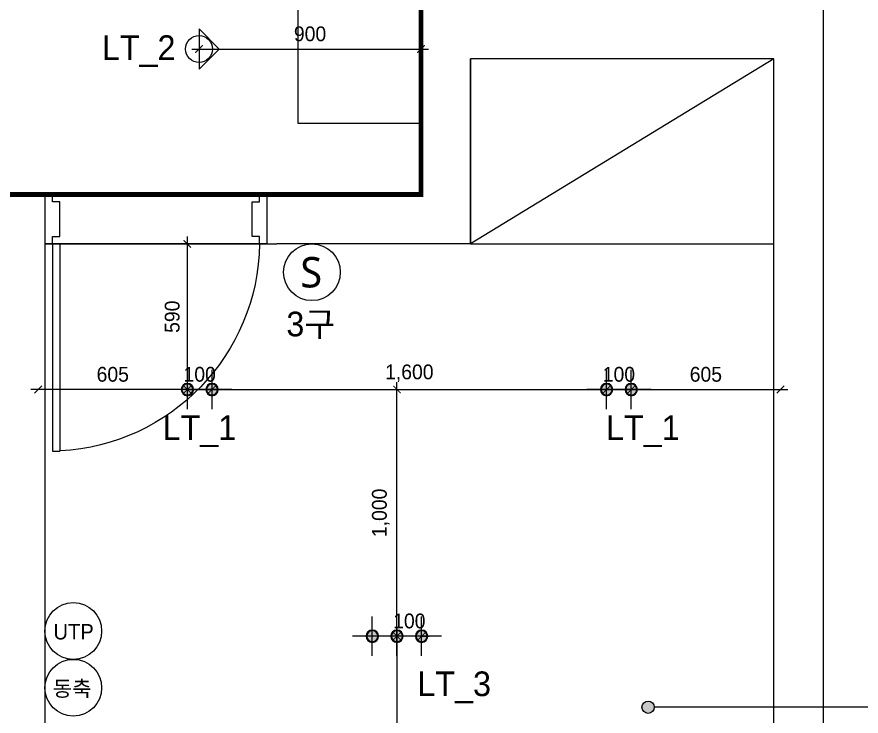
# Model space of a CAD drawing. Header units: millimetres. Extents: x 359270 to 411470, y 57550 to 89768.
# Drawn here: x 402142 to 405566, y 64676 to 67510 of the extents above; entities that cross this region are included whole.
import ezdxf

# ---------------------------------------------------------------- set-up
doc = ezdxf.new("R2010")
doc.units = ezdxf.units.MM
doc.header["$LTSCALE"] = 100
doc.header["$PDMODE"] = 3
doc.linetypes.add('HID', pattern=[2.3, 1.5, -0.8])
doc.layers.get('DEFPOINTS').update_dxf_attribs({"color": 248})
for name, color, linetype in [('0-ELC TEXT', 7, 'Continuous'), ('04_FUR', 6, 'Continuous'), ('06-LIGHT', 4, 'Continuous'), ('07-DIM WAL', 5, 'Continuous'), ('C-WALL1', 2, 'Continuous'), ('CEIL-DOOR', 6, 'Continuous'), ('RC-LIGHT', 7, 'Continuous'), ('도면층4', 4, 'Continuous'), ('도면층5', 5, 'Continuous'), ('설비', 140, 'Continuous')]:
    doc.layers.add(name, color=color, linetype=linetype)
doc.styles.add('HY 울릉도 L', font='')
doc.styles.add('코레일둥고', font='Korail_Round_Gothic_Medium.ttf')
doc.styles.get('HY 울릉도 L').set_extended_font_data('HY울릉도L')
doc.dimstyles.new('30', dxfattribs={"dimscale": 30, "dimtxt": 2, "dimasz": 1, "dimexe": 1, "dimexo": 1, "dimgap": 1, "dimtad": 1, "dimdec": 0, "dimrnd": 0.05, "dimdsep": 46, "dimlunit": 6, "dimtxsty": 'HY 울릉도 L', "dimblk": 'ARCHTICK', "dimcen": 2.5, "dimdle": 1, "dimclrd": 133, "dimclre": 133, "dimclrt": 30, "dimadec": 0, "dimazin": 0, "dimtfac": 1, "dimtdec": 0, "dimtix": 1, "dimtmove": 2, "dimatfit": 3, "dimldrblk": 'ARCHTICK', "dimfxl": 1, "dimlwd": -1, "dimlwe": -1, "dimarcsym": 0})

# ---------------------------------------------------------------- blocks, each defined once
blk = doc.blocks.new('door')
at = {"layer": '도면층4'}
for p, q in [((30, 1040), (60, 1040)), ((30, 200), (30, 1040)), ((60, 200), (60, 1040)), ((900, 200), (0, 200)), ((30, 200), (60, 200)), ((0, 0), (900, 0))]:
    blk.add_line(p, q, dxfattribs=at)
for points in [[(0, 200), (30, 200), (30, 170), (60, 170), (60, 30), (30, 30), (30, 0), (0, 0), (0, 200)], [(900, 200), (870, 200), (870, 170), (840, 170), (840, 30), (870, 30), (870, 0), (900, 0), (900, 200)]]:
    blk.add_lwpolyline(points, dxfattribs=at)
at = {"layer": '도면층5'}
blk.add_arc((17.6, 188), 852.5, 0.804, 86.9832, dxfattribs=at)
blk = doc.blocks.new('FLLROP')
at = {"layer": 'C-WALL1'}
for p, q in [((379611, 70079.5), (379611, 62130)), ((377981, 66790), (377981, 67970)), ((378181, 66590), (378181, 67340)), ((379411, 67340), (378181, 67340)), ((379411, 62322), (379411, 67340)), ((376256, 66790), (376456, 66790)), ((376456, 66790), (376456, 66590)), ((376456, 66790), (377396, 66790)), ((377396, 66790), (377981, 66790)), ((376456, 66590), (377396, 66590)), ((376456, 66590), (376456, 62322)), ((378181, 66590), (377396, 66590))]:
    blk.add_line(p, q, dxfattribs=at)
at = {"layer": 'C-WALL1', "xscale": -1, "rotation": 180}
blk.add_blockref('door', (376456, 66790), dxfattribs=at)
blk = doc.blocks.new('CJSWJDERH')
at = {"layer": '04_FUR', "color": 8}
blk.add_lwpolyline([(403781, 67080), (403781, 67680), (403281, 67680), (403281, 67080)], close=True, dxfattribs=at)
at = {"layer": 'CEIL-DOOR', "color": 8}
blk.add_line((405211, 67340), (403981, 66590), dxfattribs=at)
blk.add_lwpolyline([(403981, 66590), (405211, 66590), (405211, 67340), (403981, 67340)], close=True, dxfattribs=at)
blk.add_blockref('FLLROP', (25800, 0))
blk = doc.blocks.new('_ArchTick')
at = {"color": 0, "linetype": 'ByBlock', "const_width": 0.15}
blk.add_lwpolyline([(-0.5, -0.5), (0.5, 0.5)], dxfattribs=at)
blk = doc.blocks.new('*D34')
at = {"layer": '07-DIM WAL', "color": 133}
blk.add_line((402851, 67380), (403811, 67380), dxfattribs=at)
at = {"layer": 'DEFPOINTS', "color": 0}
for p in [(402881, 67380), (403781, 67380), (403781, 67380)]:
    blk.add_point(p, dxfattribs=at)
at = {"layer": '07-DIM WAL', "color": 133, "xscale": 30, "yscale": 30, "zscale": 30, "rotation": 180}
blk.add_blockref('_ArchTick', (402881, 67380), dxfattribs=at)
at = {"layer": '07-DIM WAL', "color": 133, "xscale": 30, "yscale": 30, "zscale": 30}
blk.add_blockref('_ArchTick', (403781, 67380), dxfattribs=at)
at = {"layer": '07-DIM WAL', "color": 30, "insert": (403331, 67441.302578), "char_height": 60, "attachment_point": 5, "style": 'HY 울릉도 L'}
blk.add_mtext('900', dxfattribs=at)
blk = doc.blocks.new('1')
at = {"linetype": 'Continuous'}
h = blk.add_hatch(color=4, dxfattribs=at)
h.dxf.hatch_style = 1
edge = h.paths.add_edge_path()
edge.add_arc((11539653.5, -14273503.8), 37.5, 0, 360)
at = {"color": 1, "linetype": 'Continuous'}
for p, q in [((11539653.5, -14273637.1), (11539653.5, -14273370.5)), ((11539520.2, -14273503.8), (11539786.8, -14273503.8))]:
    blk.add_line(p, q, dxfattribs=at)
at = {"color": 4, "linetype": 'Continuous'}
for radius in [41.5, 37.5]:
    blk.add_circle((11539653.5, -14273503.8), radius, dxfattribs=at)
blk = doc.blocks.new('*D56')
at = {"layer": '07-DIM WAL', "color": 133}
for p, q in [((402833.5, 65969.7), (402833.5, 66620)), ((402863.5, 66590), (402863.5, 66590)), ((402863.5, 65999.7), (402863.5, 65999.7))]:
    blk.add_line(p, q, dxfattribs=at)
at = {"layer": 'DEFPOINTS', "color": 0}
for p in [(402833.5, 66590), (402833.5, 66590), (402833.5, 65999.7)]:
    blk.add_point(p, dxfattribs=at)
at = {"layer": '07-DIM WAL', "color": 133, "xscale": 30, "yscale": 30, "zscale": 30}
for p, rotation in [((402833.5, 66590), 90), ((402833.5, 65999.7), 270)]:
    blk.add_blockref('_ArchTick', p, dxfattribs=dict(at, rotation=rotation))
at = {"layer": '07-DIM WAL', "color": 30, "insert": (402772.2, 66294.8), "char_height": 60, "attachment_point": 5, "rotation": 90, "style": 'HY 울릉도 L'}
blk.add_mtext('590', dxfattribs=at)
blk = doc.blocks.new('*D57')
at = {"layer": '07-DIM WAL', "color": 133}
blk.add_line((402863.5, 65999.7), (402198.5, 65999.7), dxfattribs=at)
at = {"layer": 'DEFPOINTS', "color": 0}
for p in [(402228.5, 65999.7), (402228.5, 65999.7), (402833.5, 65999.7)]:
    blk.add_point(p, dxfattribs=at)
at = {"layer": '07-DIM WAL', "color": 133, "xscale": 30, "yscale": 30, "zscale": 30, "rotation": 180}
blk.add_blockref('_ArchTick', (402228.5, 65999.7), dxfattribs=at)
at = {"layer": '07-DIM WAL', "color": 133, "xscale": 30, "yscale": 30, "zscale": 30}
blk.add_blockref('_ArchTick', (402833.5, 65999.7), dxfattribs=at)
at = {"layer": '07-DIM WAL', "color": 30, "insert": (402531, 66061), "char_height": 60, "attachment_point": 5, "style": 'HY 울릉도 L'}
blk.add_mtext('605', dxfattribs=at)
blk = doc.blocks.new('*D53')
at = {"layer": '07-DIM WAL', "color": 133}
blk.add_line((404603.5, 65999.7), (405268.5, 65999.7), dxfattribs=at)
at = {"layer": 'DEFPOINTS', "color": 0}
for p in [(404633.5, 65999.7), (405238.5, 65999.7), (405238.5, 65999.7)]:
    blk.add_point(p, dxfattribs=at)
at = {"layer": '07-DIM WAL', "color": 133, "xscale": 30, "yscale": 30, "zscale": 30, "rotation": 180}
blk.add_blockref('_ArchTick', (404633.5, 65999.7), dxfattribs=at)
at = {"layer": '07-DIM WAL', "color": 133, "xscale": 30, "yscale": 30, "zscale": 30}
blk.add_blockref('_ArchTick', (405238.5, 65999.7), dxfattribs=at)
at = {"layer": '07-DIM WAL', "color": 30, "insert": (404936, 66061), "char_height": 60, "attachment_point": 5, "style": 'HY 울릉도 L'}
blk.add_mtext('605', dxfattribs=at)
blk = doc.blocks.new('*D58')
at = {"layer": '07-DIM WAL', "color": 133}
for p, q in [((403683.5, 64969.7), (403683.5, 66029.7)), ((403713.5, 65999.7), (403713.5, 65999.7)), ((403713.5, 64999.7), (403713.5, 64999.7))]:
    blk.add_line(p, q, dxfattribs=at)
at = {"layer": 'DEFPOINTS', "color": 0}
for p in [(403683.5, 65999.7), (403683.5, 65999.7), (403683.5, 64999.7)]:
    blk.add_point(p, dxfattribs=at)
at = {"layer": '07-DIM WAL', "color": 133, "xscale": 30, "yscale": 30, "zscale": 30}
for p, rotation in [((403683.5, 65999.7), 90), ((403683.5, 64999.7), 270)]:
    blk.add_blockref('_ArchTick', p, dxfattribs=dict(at, rotation=rotation))
at = {"layer": '07-DIM WAL', "color": 30, "insert": (403617.6, 65499.7), "char_height": 60, "attachment_point": 5, "rotation": 90, "style": 'HY 울릉도 L'}
blk.add_mtext('1,000', dxfattribs=at)
blk = doc.blocks.new('*D59')
at = {"layer": '07-DIM WAL', "color": 133}
for p, q in [((403683.5, 64999.7), (403653.5, 64999.7)), ((403783.5, 64999.7), (403683.5, 64999.7)), ((403783.5, 64999.7), (403813.5, 64999.7))]:
    blk.add_line(p, q, dxfattribs=at)
at = {"layer": 'DEFPOINTS', "color": 0}
for p in [(403683.5, 64999.7), (403683.5, 64999.7), (403783.5, 64999.7)]:
    blk.add_point(p, dxfattribs=at)
at = {"layer": '07-DIM WAL', "color": 133, "xscale": 30, "yscale": 30, "zscale": 30}
blk.add_blockref('_ArchTick', (403683.5, 64999.7), dxfattribs=at)
at = {"layer": '07-DIM WAL', "color": 133, "xscale": 30, "yscale": 30, "zscale": 30, "rotation": 180}
blk.add_blockref('_ArchTick', (403783.5, 64999.7), dxfattribs=at)
at = {"layer": '07-DIM WAL', "color": 30, "insert": (403733.5, 65061), "char_height": 60, "attachment_point": 5, "style": 'HY 울릉도 L'}
blk.add_mtext('100', dxfattribs=at)
blk = doc.blocks.new('*D54')
at = {"layer": '07-DIM WAL', "color": 133}
for p, q in [((403683.5, 65029.7), (403683.5, 63969.7)), ((403713.5, 64999.7), (403713.5, 64999.7)), ((403713.5, 63999.7), (403713.5, 63999.7))]:
    blk.add_line(p, q, dxfattribs=at)
at = {"layer": 'DEFPOINTS', "color": 0}
for p in [(403683.5, 64999.7), (403683.5, 63999.7), (403683.5, 63999.7)]:
    blk.add_point(p, dxfattribs=at)
at = {"layer": '07-DIM WAL', "color": 133, "xscale": 30, "yscale": 30, "zscale": 30}
for p, rotation in [((403683.5, 64999.7), 90), ((403683.5, 63999.7), 270)]:
    blk.add_blockref('_ArchTick', p, dxfattribs=dict(at, rotation=rotation))
at = {"layer": '07-DIM WAL', "color": 30, "insert": (403617.6, 64499.7), "char_height": 60, "attachment_point": 5, "rotation": 90, "style": 'HY 울릉도 L'}
blk.add_mtext('1,000', dxfattribs=at)
blk = doc.blocks.new('SW')
at = {"layer": '설비', "color": 140}
blk.add_circle((11533254.1, -14277699.4), 184, dxfattribs=at)
at = {"layer": '설비', "color": 140, "insert": (11533320, -14277600.8), "char_height": 197.143, "width": 314.327, "attachment_point": 3, "style": '코레일둥고'}
blk.add_mtext('{\\fMalgun Gothic|b0|i0|c129|p50;S}', dxfattribs=at)
blk = doc.blocks.new('*D291')
at = {"layer": '07-DIM WAL', "color": 133}
blk.add_line((402903.5, 65999.7), (404563.5, 65999.7), dxfattribs=at)
at = {"layer": 'DEFPOINTS', "color": 0}
for p in [(402933.5, 65999.7), (404533.5, 65999.7), (404533.5, 65999.7)]:
    blk.add_point(p, dxfattribs=at)
at = {"layer": '07-DIM WAL', "color": 133, "xscale": 30, "yscale": 30, "zscale": 30, "rotation": 180}
blk.add_blockref('_ArchTick', (402933.5, 65999.7), dxfattribs=at)
at = {"layer": '07-DIM WAL', "color": 133, "xscale": 30, "yscale": 30, "zscale": 30}
blk.add_blockref('_ArchTick', (404533.5, 65999.7), dxfattribs=at)
at = {"layer": '07-DIM WAL', "color": 30, "insert": (403733.5, 66065.6), "char_height": 60, "attachment_point": 5, "style": 'HY 울릉도 L'}
blk.add_mtext('1,600', dxfattribs=at)
blk = doc.blocks.new('*D292')
at = {"layer": '07-DIM WAL', "color": 133}
for p, q in [((402833.5, 65999.7), (402803.5, 65999.7)), ((402833.5, 65999.7), (402933.5, 65999.7)), ((402933.5, 65999.7), (402963.5, 65999.7))]:
    blk.add_line(p, q, dxfattribs=at)
at = {"layer": 'DEFPOINTS', "color": 0}
for p in [(402833.5, 65999.7), (402933.5, 65999.7), (402933.5, 65999.7)]:
    blk.add_point(p, dxfattribs=at)
at = {"layer": '07-DIM WAL', "color": 133, "xscale": 30, "yscale": 30, "zscale": 30}
blk.add_blockref('_ArchTick', (402833.5, 65999.7), dxfattribs=at)
at = {"layer": '07-DIM WAL', "color": 133, "xscale": 30, "yscale": 30, "zscale": 30, "rotation": 180}
blk.add_blockref('_ArchTick', (402933.5, 65999.7), dxfattribs=at)
at = {"layer": '07-DIM WAL', "color": 30, "insert": (402883.5, 66061), "char_height": 60, "attachment_point": 5, "style": 'HY 울릉도 L'}
blk.add_mtext('100', dxfattribs=at)
blk = doc.blocks.new('*D293')
at = {"layer": '07-DIM WAL', "color": 133}
for p, q in [((404533.5, 65999.7), (404503.5, 65999.7)), ((404533.5, 65999.7), (404633.5, 65999.7)), ((404633.5, 65999.7), (404663.5, 65999.7))]:
    blk.add_line(p, q, dxfattribs=at)
at = {"layer": 'DEFPOINTS', "color": 0}
for p in [(404533.5, 65999.7), (404633.5, 65999.7), (404633.5, 65999.7)]:
    blk.add_point(p, dxfattribs=at)
at = {"layer": '07-DIM WAL', "color": 133, "xscale": 30, "yscale": 30, "zscale": 30}
blk.add_blockref('_ArchTick', (404533.5, 65999.7), dxfattribs=at)
at = {"layer": '07-DIM WAL', "color": 133, "xscale": 30, "yscale": 30, "zscale": 30, "rotation": 180}
blk.add_blockref('_ArchTick', (404633.5, 65999.7), dxfattribs=at)
at = {"layer": '07-DIM WAL', "color": 30, "insert": (404583.5, 66061), "char_height": 60, "attachment_point": 5, "style": 'HY 울릉도 L'}
blk.add_mtext('100', dxfattribs=at)

msp = doc.modelspace()

# ---------------------------------------------------------------- hatches: boundary and pattern name
at = {"layer": '0-ELC TEXT'}
h = msp.add_hatch(color=256, dxfattribs=at)
h.dxf.hatch_style = 1
edge = h.paths.add_edge_path()
edge.add_arc((404701.8, 64711.8), 25, 0, 360)

# ---------------------------------------------------------------- linework, layer by layer
at = {"color": 4}
for p, q in [((402881, 67461.9), (402962.9, 67380)), ((402881, 67461.9), (402881, 67298.1)), ((402962.9, 67380), (402881, 67298.1))]:
    msp.add_line(p, q, dxfattribs=at)
msp.add_circle((402881, 67380), 54.6, dxfattribs=at)
at = {"layer": '0-ELC TEXT'}
msp.add_line((405690, 64711.8), (404726.8, 64711.8), dxfattribs=at)
msp.add_circle((404701.8, 64711.8), 25, dxfattribs=at)
at = {"layer": '06-LIGHT', "color": 140, "linetype": 'HID', "const_width": 20}
msp.add_lwpolyline([(403781, 67970), (403781, 66790), (398846, 66790), (398846, 62621.3)], dxfattribs=at)
at = {"layer": '설비', "color": 140}
for centre in [(402371, 65020.7), (402371, 64790.7)]:
    msp.add_circle(centre, 115, dxfattribs=at)

# ---------------------------------------------------------------- block references
msp.add_blockref('CJSWJDERH', (0, 0))
at = {"layer": 'RC-LIGHT', "xscale": -0.6024096385271789, "yscale": 0.6024096385271789, "zscale": 0.6024096385271789}
for p in [(7354432, 8664496), (7354532, 8664496), (7356132, 8664496), (7356232, 8664496), (7355182, 8663496), (7355282, 8663496), (7355382, 8663496)]:
    msp.add_blockref('1', p, dxfattribs=at)
at = {"layer": '설비', "color": 140, "xscale": 0.625, "yscale": 0.625, "zscale": 0.625}
msp.add_blockref('SW', (-6804945.1, 8990037.2), dxfattribs=at)

# ---------------------------------------------------------------- texts
at = {"layer": '설비', "color": 30, "style": '코레일둥고'}
for s, p in [('LT_2', (402487.1, 67335.7)), ('LT_1', (402733.2, 65795.1)), ('LT_1', (404531.6, 65795.1)), ('LT_3', (403766.5, 64756.7))]:
    msp.add_text(s, height=100, dxfattribs=at).set_placement(p)
at = {"layer": '설비', "color": 140, "style": '코레일둥고'}
for s, height, p in [('3구', 100, (403234.9, 66215.2)), ('UTP', 62.5, (402290.4, 64986.4)), ('동축', 62.5, (402287.8, 64756))]:
    msp.add_text(s, height=height, dxfattribs=at).set_placement(p)

# ---------------------------------------------------------------- dimensions: what is measured, and where the dimension line sits
at = {"layer": '07-DIM WAL'}
for base, p1, p2, picture, middle in [((403781, 67380), (402881, 67380), (403781, 67380), '*D34', (403331, 67441.3)), ((404533.5, 65999.7), (402933.5, 65999.7), (404533.5, 65999.7), '*D291', (403733.5, 66065.6)), ((402228.5, 65999.7), (402833.5, 65999.7), (402228.5, 65999.7), '*D57', (402531, 66061)), ((402933.5, 65999.7), (402833.5, 65999.7), (402933.5, 65999.7), '*D292', (402883.5, 66061)), ((404633.5, 65999.7), (404533.5, 65999.7), (404633.5, 65999.7), '*D293', (404583.5, 66061)), ((405238.5, 65999.7), (404633.5, 65999.7), (405238.5, 65999.7), '*D53', (404936, 66061)), ((403683.5, 64999.7), (403783.5, 64999.7), (403683.5, 64999.7), '*D59', (403733.5, 65061))]:
    dim = msp.add_linear_dim(base=base, p1=p1, p2=p2, dimstyle='30', override={"dimfxl": 1.25}, dxfattribs=at)
    dim.commit()
    dim.dimension.update_dxf_attribs({"geometry": picture, "text_midpoint": middle})
for base, p1, p2, picture, middle in [((402833.5, 66590), (402833.5, 65999.7), (402833.5, 66590), '*D56', (402772.2, 66294.8)), ((403683.5, 65999.7), (403683.5, 64999.7), (403683.5, 65999.7), '*D58', (403617.6, 65499.7)), ((403683.5, 63999.7), (403683.5, 64999.7), (403683.5, 63999.7), '*D54', (403617.6, 64499.7))]:
    dim = msp.add_linear_dim(base=base, p1=p1, p2=p2, angle=90, dimstyle='30', override={"dimfxl": 1.25}, dxfattribs=at)
    dim.commit()
    dim.dimension.update_dxf_attribs({"geometry": picture, "text_midpoint": middle})

doc.saveas('drawing.dxf')
